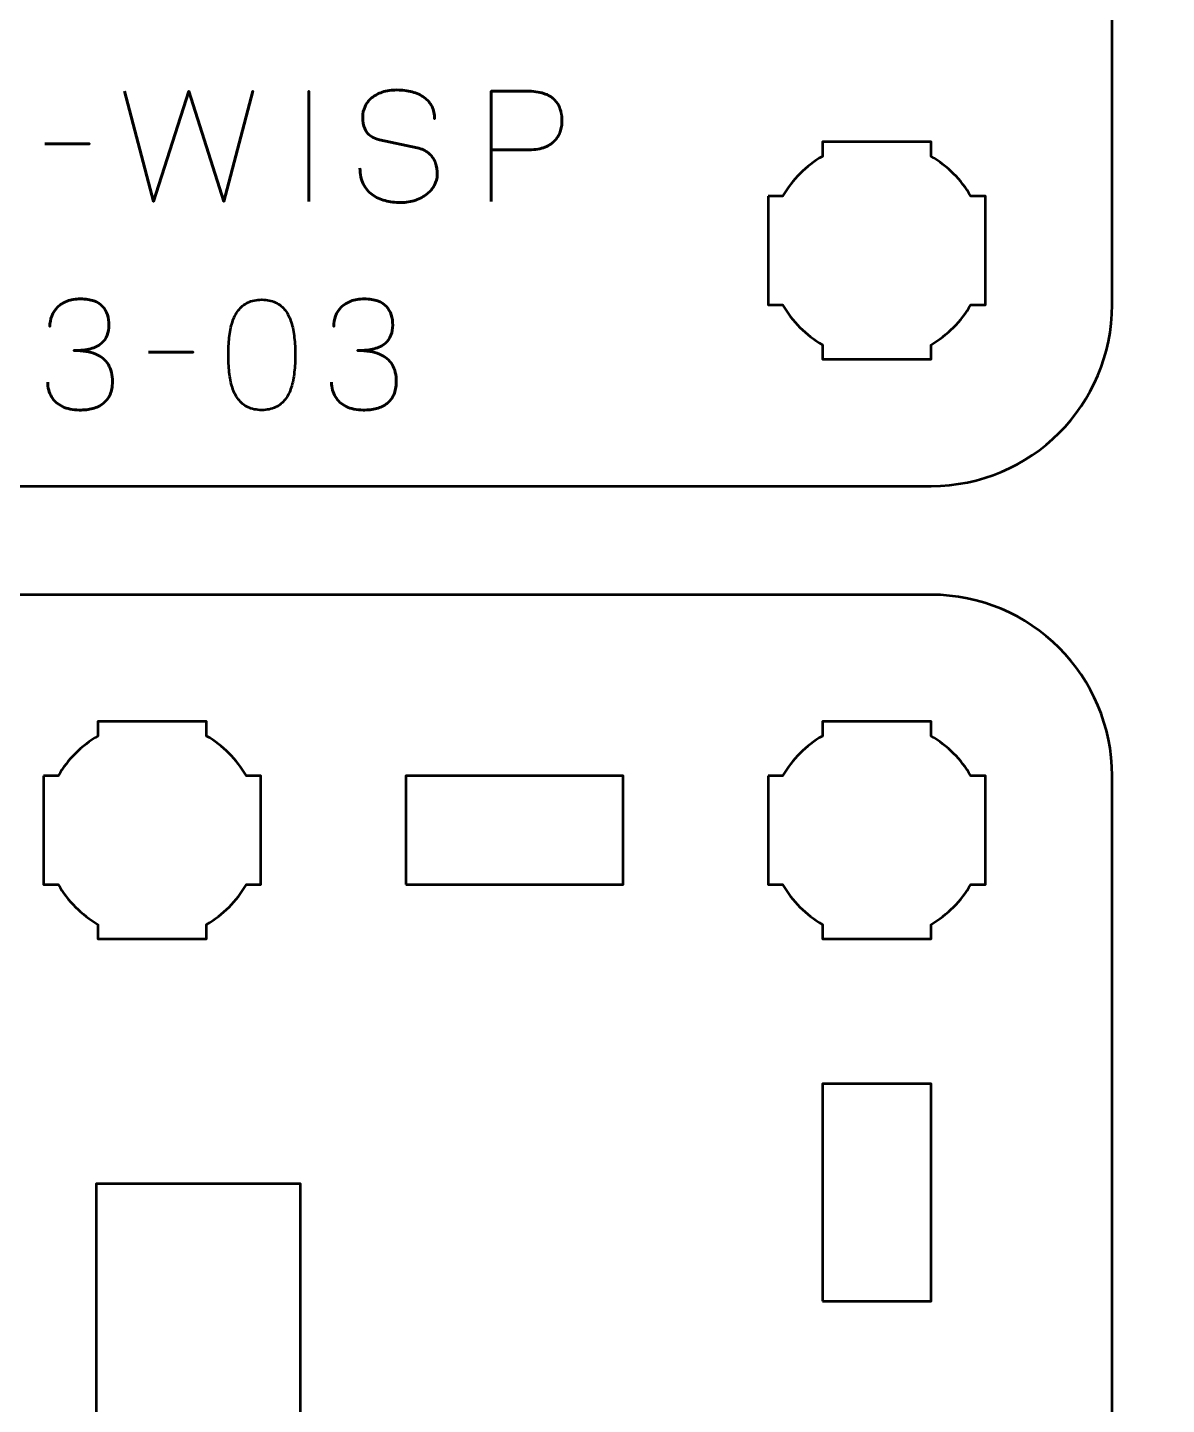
# Model space of a CAD drawing. Header units: centimetres. Extents: x -21 to 0, y -29.7 to 0.
# Drawn here: x -14.544 to -11.4, y -8.435 to -4.634 of the extents above; entities that cross this region are included whole.
import ezdxf

# ---------------------------------------------------------------- set-up
doc = ezdxf.new("R2010")
doc.units = ezdxf.units.CM
doc.header["$MEASUREMENT"] = 0
doc.layers.add('Layer 1', color=7, linetype='Continuous')

msp = doc.modelspace()

# ---------------------------------------------------------------- linework, layer by layer
at = {"layer": 'Layer 1', "lineweight": 53}
for points in [[(-13.5, -7), (-12.9, -7), (-12.9, -6.7), (-13.5, -6.7), (-13.5, -7)], [(-12.35, -8.15), (-12.05, -8.15), (-12.05, -7.55), (-12.35, -7.55), (-12.35, -8.15)]]:
    msp.add_lwpolyline(points, close=True, dxfattribs=at)
at = {"layer": 'Layer 1', "color": 1, "lineweight": 53}
msp.add_open_spline([(-21.00003, -29.19995), (-21.00003, -29.19995), (-21.00003, -8.29992), (-21.00003, -8.29992), (-21.00003, -8.29992), (-21.00003, -8.21709), (-20.93286, -8.14992), (-20.85003, -8.14992), (-20.85003, -8.14992), (-20.7672, -8.14992), (-20.70003, -8.08275), (-20.70003, -7.99992), (-20.70003, -7.99992), (-20.70003, -7.91709), (-20.7672, -7.84992), (-20.85003, -7.84992), (-20.85003, -7.84992), (-20.93286, -7.84992), (-21.00003, -7.78275), (-21.00003, -7.69992), (-21.00003, -7.69992), (-21.00003, -7.61709), (-20.93286, -7.54992), (-20.85003, -7.54992), (-20.85003, -7.54992), (-20.7672, -7.54992), (-20.70003, -7.48275), (-20.70003, -7.39992), (-20.70003, -7.39992), (-20.70003, -7.31709), (-20.7672, -7.24992), (-20.85003, -7.24992), (-20.85003, -7.24992), (-20.93286, -7.24992), (-21.00003, -7.18275), (-21.00003, -7.09992), (-21.00003, -7.09992), (-21.00003, -7.01709), (-20.93286, -6.94992), (-20.85003, -6.94992), (-20.85003, -6.94992), (-20.7672, -6.94992), (-20.70003, -6.88275), (-20.70003, -6.79992), (-20.70003, -6.79992), (-20.70003, -6.71709), (-20.7672, -6.64992), (-20.85003, -6.64992), (-20.85003, -6.64992), (-20.93286, -6.64992), (-21.00003, -6.58275), (-21.00003, -6.49992), (-21.00003, -6.49992), (-21.00003, -6.41709), (-20.93286, -6.34992), (-20.85003, -6.34992), (-20.85003, -6.34992), (-20.7672, -6.34992), (-20.70003, -6.28275), (-20.70003, -6.19992), (-20.70003, -6.19992), (-20.70003, -6.11709), (-20.7672, -6.04992), (-20.85003, -6.04992), (-20.85003, -6.04992), (-20.93286, -6.04992), (-21.00003, -5.98275), (-21.00003, -5.89992), (-21.00003, -5.89992), (-21.00003, -5.81709), (-20.93286, -5.74992), (-20.85003, -5.74992), (-20.85003, -5.74992), (-20.7672, -5.74992), (-20.70003, -5.68275), (-20.70003, -5.59992), (-20.70003, -5.59992), (-20.70003, -5.51709), (-20.7672, -5.44992), (-20.85003, -5.44992), (-20.85003, -5.44992), (-20.93286, -5.44992), (-21.00003, -5.38275), (-21.00003, -5.29992), (-21.00003, -5.29992), (-21.00003, -5.21709), (-20.93286, -5.14992), (-20.85003, -5.14992), (-20.85003, -5.14992), (-20.7672, -5.14992), (-20.70003, -5.08275), (-20.70003, -4.99992), (-20.70003, -4.99992), (-20.70003, -4.91709), (-20.7672, -4.84992), (-20.85003, -4.84992), (-20.85003, -4.84992), (-20.93286, -4.84992), (-21.00003, -4.78275), (-21.00003, -4.69992), (-21.00003, -4.69992), (-21.00003, -4.61709), (-20.93286, -4.54992), (-20.85003, -4.54992), (-20.85003, -4.54992), (-20.7672, -4.54992), (-20.70003, -4.48275), (-20.70003, -4.39992), (-20.70003, -4.39992), (-20.70003, -4.31709), (-20.7672, -4.24992), (-20.85003, -4.24992), (-20.85003, -4.24992), (-20.93286, -4.24992), (-21.00003, -4.18275), (-21.00003, -4.09992), (-21.00003, -4.09992), (-21.00003, -4.01709), (-20.93286, -3.94992), (-20.85003, -3.94992), (-20.85003, -3.94992), (-20.7672, -3.94992), (-20.70003, -3.88275), (-20.70003, -3.79992), (-20.70003, -3.79992), (-20.70003, -3.71709), (-20.7672, -3.64992), (-20.85003, -3.64992), (-20.85003, -3.64992), (-20.93286, -3.64992), (-21.00003, -3.58275), (-21.00003, -3.49992), (-21.00003, -3.49992), (-21.00003, -3.41709), (-20.93286, -3.34992), (-20.85003, -3.34992), (-20.85003, -3.34992), (-20.7672, -3.34992), (-20.70003, -3.28275), (-20.70003, -3.19992), (-20.70003, -3.19992), (-20.70003, -3.11709), (-20.7672, -3.04992), (-20.85003, -3.04992), (-20.85003, -3.04992), (-20.93286, -3.04992), (-21.00003, -2.98275), (-21.00003, -2.89992), (-21.00003, -2.89992), (-21.00003, -2.81709), (-20.93286, -2.74992), (-20.85003, -2.74992), (-20.85003, -2.74992), (-20.7672, -2.74992), (-20.70003, -2.68275), (-20.70003, -2.59992), (-20.70003, -2.59992), (-20.70003, -2.51709), (-20.7672, -2.44992), (-20.85003, -2.44992), (-20.85003, -2.44992), (-20.93286, -2.44992), (-21.00003, -2.38275), (-21.00003, -2.29992), (-21.00003, -2.29992), (-21.00003, -2.21709), (-20.93286, -2.14992), (-20.85003, -2.14992), (-20.85003, -2.14992), (-20.7672, -2.14992), (-20.70003, -2.08275), (-20.70003, -1.99992), (-20.70003, -1.99992), (-20.70003, -1.91709), (-20.7672, -1.84992), (-20.85003, -1.84992), (-20.85003, -1.84992), (-20.93286, -1.84992), (-21.00003, -1.78275), (-21.00003, -1.69992), (-21.00003, -1.69992), (-21.00003, -1.61709), (-20.93286, -1.54992), (-20.85003, -1.54992), (-20.85003, -1.54992), (-20.7672, -1.54992), (-20.70003, -1.48275), (-20.70003, -1.39992), (-20.70003, -1.39992), (-20.70003, -1.31709), (-20.7672, -1.24992), (-20.85003, -1.24992), (-20.85003, -1.24992), (-20.93286, -1.24992), (-21.00003, -1.18275), (-21.00003, -1.09992), (-21.00003, -1.09992), (-21.00003, -1.09992), (-21.00003, -0.49992), (-21.00003, -0.49992), (-21.00003, -0.49992), (-21.00003, -0.22295), (-20.77694, 0.00004), (-20.49994, 0.00004), (-20.49994, 0.00004), (-20.49994, 0.00004), (-0.50008, 0.00004), (-0.50008, 0.00004), (-0.50008, 0.00004), (-0.22294, 0.00004), (0.00002, -0.22295), (0.00002, -0.49992), (0.00002, -0.49992), (0.00002, -0.49992), (0.00002, -29.19995), (0.00002, -29.19995), (0.00002, -29.19995), (0.00002, -29.47695), (-0.22294, -29.70004), (-0.50008, -29.70004), (-0.50008, -29.70004), (-0.50008, -29.70004), (-20.49994, -29.70004), (-20.49994, -29.70004), (-20.49994, -29.70004), (-20.77694, -29.70004), (-21.00003, -29.47695), (-21.00003, -29.19995)], degree=3, knots=[0, 0, 0, 0, 0.0175439, 0.0175439, 0.0175439, 0.0175439, 0.0350877, 0.0350877, 0.0350877, 0.0350877, 0.0526316, 0.0526316, 0.0526316, 0.0526316, 0.0701754, 0.0701754, 0.0701754, 0.0701754, 0.0877193, 0.0877193, 0.0877193, 0.0877193, 0.1052632, 0.1052632, 0.1052632, 0.1052632, 0.122807, 0.122807, 0.122807, 0.122807, 0.1403509, 0.1403509, 0.1403509, 0.1403509, 0.1578947, 0.1578947, 0.1578947, 0.1578947, 0.1754386, 0.1754386, 0.1754386, 0.1754386, 0.1929825, 0.1929825, 0.1929825, 0.1929825, 0.2105263, 0.2105263, 0.2105263, 0.2105263, 0.2280702, 0.2280702, 0.2280702, 0.2280702, 0.245614, 0.245614, 0.245614, 0.245614, 0.2631579, 0.2631579, 0.2631579, 0.2631579, 0.2807018, 0.2807018, 0.2807018, 0.2807018, 0.2982456, 0.2982456, 0.2982456, 0.2982456, 0.3157895, 0.3157895, 0.3157895, 0.3157895, 0.3333333, 0.3333333, 0.3333333, 0.3333333, 0.3508772, 0.3508772, 0.3508772, 0.3508772, 0.3684211, 0.3684211, 0.3684211, 0.3684211, 0.3859649, 0.3859649, 0.3859649, 0.3859649, 0.4035088, 0.4035088, 0.4035088, 0.4035088, 0.4210526, 0.4210526, 0.4210526, 0.4210526, 0.4385965, 0.4385965, 0.4385965, 0.4385965, 0.4561404, 0.4561404, 0.4561404, 0.4561404, 0.4736842, 0.4736842, 0.4736842, 0.4736842, 0.4912281, 0.4912281, 0.4912281, 0.4912281, 0.5087719, 0.5087719, 0.5087719, 0.5087719, 0.5263158, 0.5263158, 0.5263158, 0.5263158, 0.5438596, 0.5438596, 0.5438596, 0.5438596, 0.5614035, 0.5614035, 0.5614035, 0.5614035, 0.5789474, 0.5789474, 0.5789474, 0.5789474, 0.5964912, 0.5964912, 0.5964912, 0.5964912, 0.6140351, 0.6140351, 0.6140351, 0.6140351, 0.6315789, 0.6315789, 0.6315789, 0.6315789, 0.6491228, 0.6491228, 0.6491228, 0.6491228, 0.6666667, 0.6666667, 0.6666667, 0.6666667, 0.6842105, 0.6842105, 0.6842105, 0.6842105, 0.7017544, 0.7017544, 0.7017544, 0.7017544, 0.7192982, 0.7192982, 0.7192982, 0.7192982, 0.7368421, 0.7368421, 0.7368421, 0.7368421, 0.754386, 0.754386, 0.754386, 0.754386, 0.7719298, 0.7719298, 0.7719298, 0.7719298, 0.7894737, 0.7894737, 0.7894737, 0.7894737, 0.8070175, 0.8070175, 0.8070175, 0.8070175, 0.8245614, 0.8245614, 0.8245614, 0.8245614, 0.8421053, 0.8421053, 0.8421053, 0.8421053, 0.8596491, 0.8596491, 0.8596491, 0.8596491, 0.877193, 0.877193, 0.877193, 0.877193, 0.8947368, 0.8947368, 0.8947368, 0.8947368, 0.9122807, 0.9122807, 0.9122807, 0.9122807, 0.9298246, 0.9298246, 0.9298246, 0.9298246, 0.9473684, 0.9473684, 0.9473684, 0.9473684, 0.9649123, 0.9649123, 0.9649123, 0.9649123, 0.9824561, 0.9824561, 0.9824561, 0.9824561, 1, 1, 1, 1], dxfattribs=at)
at = {"layer": 'Layer 1', "color": 3, "lineweight": 53}
for points, knots in [([(-16.85, -5.4), (-16.85, -5.4), (-16.85, -1.1), (-16.85, -1.1), (-16.85, -1.1), (-16.85, -0.82391), (-16.62609, -0.6), (-16.35, -0.6), (-16.35, -0.6), (-16.35, -0.6), (-12.05, -0.6), (-12.05, -0.6), (-12.05, -0.6), (-11.77391, -0.6), (-11.55, -0.82391), (-11.55, -1.1), (-11.55, -1.1), (-11.55, -1.1), (-11.55, -5.4), (-11.55, -5.4), (-11.55, -5.4), (-11.55, -5.67609), (-11.77391, -5.9), (-12.05, -5.9), (-12.05, -5.9), (-12.05, -5.9), (-16.35, -5.9), (-16.35, -5.9), (-16.35, -5.9), (-16.62609, -5.9), (-16.85, -5.67609), (-16.85, -5.4)], [0, 0, 0, 0, 0.125, 0.125, 0.125, 0.125, 0.25, 0.25, 0.25, 0.25, 0.375, 0.375, 0.375, 0.375, 0.5, 0.5, 0.5, 0.5, 0.625, 0.625, 0.625, 0.625, 0.75, 0.75, 0.75, 0.75, 0.875, 0.875, 0.875, 0.875, 1, 1, 1, 1]), ([(-16.85, -11), (-16.85, -11), (-16.85, -6.7), (-16.85, -6.7), (-16.85, -6.7), (-16.85, -6.42391), (-16.62609, -6.2), (-16.35, -6.2), (-16.35, -6.2), (-16.35, -6.2), (-12.05, -6.2), (-12.05, -6.2), (-12.05, -6.2), (-11.77391, -6.2), (-11.55, -6.42391), (-11.55, -6.7), (-11.55, -6.7), (-11.55, -6.7), (-11.55, -11), (-11.55, -11), (-11.55, -11), (-11.55, -11.27609), (-11.77391, -11.5), (-12.05, -11.5), (-12.05, -11.5), (-12.05, -11.5), (-13.692, -11.5), (-13.692, -11.5), (-13.692, -11.5), (-13.692, -11.5), (-13.692, -10.12699), (-13.692, -10.12699), (-13.692, -10.12699), (-13.692, -10.12699), (-13.438, -10.12699), (-13.438, -10.12699), (-13.438, -10.12699), (-13.438, -10.12699), (-13.438, -9.87299), (-13.438, -9.87299), (-13.438, -9.87299), (-13.438, -9.87299), (-13.692, -9.87299), (-13.692, -9.87299), (-13.692, -9.87299), (-13.692, -9.87299), (-13.692, -8.47299), (-13.692, -8.47299), (-13.692, -8.47299), (-13.692, -8.47299), (-13.792, -8.47302), (-13.792, -8.47302), (-13.792, -8.47302), (-13.792, -8.47302), (-13.792, -8.24998), (-13.792, -8.24998), (-13.792, -8.24998), (-13.792, -8.24998), (-13.792, -7.82501), (-13.792, -7.82501), (-13.792, -7.82501), (-13.792, -7.82501), (-14.354, -7.825), (-14.354, -7.825), (-14.354, -7.825), (-14.354, -7.825), (-14.354, -8.24998), (-14.354, -8.24998), (-14.354, -8.24998), (-14.354, -8.24998), (-14.354, -8.47302), (-14.354, -8.47302), (-14.354, -8.47302), (-14.354, -8.47302), (-14.454, -8.47299), (-14.454, -8.47299), (-14.454, -8.47299), (-14.454, -8.47299), (-14.454, -9.87299), (-14.454, -9.87299), (-14.454, -9.87299), (-14.454, -9.87299), (-14.962, -9.87299), (-14.962, -9.87299), (-14.962, -9.87299), (-14.962, -9.87299), (-14.962, -10.12699), (-14.962, -10.12699), (-14.962, -10.12699), (-14.962, -10.12699), (-14.708, -10.12699), (-14.708, -10.12699), (-14.708, -10.12699), (-14.708, -10.12699), (-14.708, -11.5), (-14.708, -11.5), (-14.708, -11.5), (-14.708, -11.5), (-15.169, -11.5), (-15.169, -11.5), (-15.169, -11.5), (-15.169, -11.41717), (-15.23617, -11.35), (-15.319, -11.35), (-15.319, -11.35), (-15.40183, -11.35), (-15.469, -11.41717), (-15.469, -11.5), (-15.469, -11.5), (-15.469, -11.5), (-16.35, -11.5), (-16.35, -11.5), (-16.35, -11.5), (-16.62609, -11.5), (-16.85, -11.27609), (-16.85, -11)], [0, 0, 0, 0, 0.0344828, 0.0344828, 0.0344828, 0.0344828, 0.0689655, 0.0689655, 0.0689655, 0.0689655, 0.1034483, 0.1034483, 0.1034483, 0.1034483, 0.137931, 0.137931, 0.137931, 0.137931, 0.1724138, 0.1724138, 0.1724138, 0.1724138, 0.2068966, 0.2068966, 0.2068966, 0.2068966, 0.2413793, 0.2413793, 0.2413793, 0.2413793, 0.2758621, 0.2758621, 0.2758621, 0.2758621, 0.3103448, 0.3103448, 0.3103448, 0.3103448, 0.3448276, 0.3448276, 0.3448276, 0.3448276, 0.3793103, 0.3793103, 0.3793103, 0.3793103, 0.4137931, 0.4137931, 0.4137931, 0.4137931, 0.4482759, 0.4482759, 0.4482759, 0.4482759, 0.4827586, 0.4827586, 0.4827586, 0.4827586, 0.5172414, 0.5172414, 0.5172414, 0.5172414, 0.5517241, 0.5517241, 0.5517241, 0.5517241, 0.5862069, 0.5862069, 0.5862069, 0.5862069, 0.6206897, 0.6206897, 0.6206897, 0.6206897, 0.6551724, 0.6551724, 0.6551724, 0.6551724, 0.6896552, 0.6896552, 0.6896552, 0.6896552, 0.7241379, 0.7241379, 0.7241379, 0.7241379, 0.7586207, 0.7586207, 0.7586207, 0.7586207, 0.7931034, 0.7931034, 0.7931034, 0.7931034, 0.8275862, 0.8275862, 0.8275862, 0.8275862, 0.862069, 0.862069, 0.862069, 0.862069, 0.8965517, 0.8965517, 0.8965517, 0.8965517, 0.9310345, 0.9310345, 0.9310345, 0.9310345, 0.9655172, 0.9655172, 0.9655172, 0.9655172, 1, 1, 1, 1])]:
    msp.add_open_spline(points, degree=3, knots=knots, dxfattribs=at)
at = {"layer": 'Layer 1', "color": 5, "lineweight": 53}
for points, knots in [([(-14.27684, -4.80972), (-14.27684, -4.80972), (-14.19641, -5.11494), (-14.19641, -5.11494), (-14.19641, -5.11494), (-14.19641, -5.11494), (-14.09947, -4.80972), (-14.09947, -4.80972), (-14.09947, -4.80972), (-14.09947, -4.80972), (-14.00252, -5.11494), (-14.00252, -5.11494), (-14.00252, -5.11494), (-14.00252, -5.11494), (-13.92209, -4.80972), (-13.92209, -4.80972), (-13.92209, -4.80972), (-13.92209, -4.80972), (-14.00252, -5.11494), (-14.00252, -5.11494), (-14.00252, -5.11494), (-14.00252, -5.11494), (-14.09947, -4.80972), (-14.09947, -4.80972), (-14.09947, -4.80972), (-14.09947, -4.80972), (-14.19641, -5.11494), (-14.19641, -5.11494), (-14.19641, -5.11494), (-14.19641, -5.11494), (-14.27684, -4.80972), (-14.27684, -4.80972)], [0, 0, 0, 0, 0.125, 0.125, 0.125, 0.125, 0.25, 0.25, 0.25, 0.25, 0.375, 0.375, 0.375, 0.375, 0.5, 0.5, 0.5, 0.5, 0.625, 0.625, 0.625, 0.625, 0.75, 0.75, 0.75, 0.75, 0.875, 0.875, 0.875, 0.875, 1, 1, 1, 1]), ([(-13.76757, -5.11494), (-13.76757, -5.11494), (-13.76757, -4.80972), (-13.76757, -4.80972), (-13.76757, -4.80972), (-13.76757, -4.80972), (-13.76757, -5.11494), (-13.76757, -5.11494)], [0, 0, 0, 0, 0.5, 0.5, 0.5, 0.5, 1, 1, 1, 1]), ([(-13.6266, -5.02265), (-13.62646, -5.03952), (-13.6235, -5.05398), (-13.61757, -5.06605), (-13.61757, -5.06605), (-13.61171, -5.07804), (-13.60353, -5.08785), (-13.59323, -5.09547), (-13.59323, -5.09547), (-13.58286, -5.10302), (-13.57093, -5.10859), (-13.55746, -5.11219), (-13.55746, -5.11219), (-13.54405, -5.11572), (-13.52966, -5.11748), (-13.51442, -5.11748), (-13.51442, -5.11748), (-13.49904, -5.11741), (-13.48521, -5.11515), (-13.47286, -5.11085), (-13.47286, -5.11085), (-13.46058, -5.10654), (-13.45007, -5.10076), (-13.44125, -5.09349), (-13.44125, -5.09349), (-13.4325, -5.08622), (-13.42573, -5.07811), (-13.42093, -5.06908), (-13.42093, -5.06908), (-13.41613, -5.06005), (-13.41359, -5.05081), (-13.41324, -5.04128), (-13.41324, -5.04128), (-13.41282, -5.02879), (-13.41465, -5.01736), (-13.41867, -5.00706), (-13.41867, -5.00706), (-13.4227, -4.99676), (-13.42891, -4.98815), (-13.4373, -4.9811), (-13.4373, -4.9811), (-13.44563, -4.97404), (-13.45614, -4.9691), (-13.4687, -4.96635), (-13.4687, -4.96635), (-13.4687, -4.96635), (-13.57241, -4.94391), (-13.57241, -4.94391), (-13.57241, -4.94391), (-13.58215, -4.94187), (-13.59055, -4.93841), (-13.59746, -4.93361), (-13.59746, -4.93361), (-13.60438, -4.92875), (-13.60974, -4.92204), (-13.61341, -4.91343), (-13.61341, -4.91343), (-13.61708, -4.9049), (-13.61898, -4.89403), (-13.61898, -4.88084), (-13.61898, -4.88084), (-13.61898, -4.87082), (-13.61693, -4.86137), (-13.61277, -4.85248), (-13.61277, -4.85248), (-13.60868, -4.84359), (-13.60261, -4.83575), (-13.59464, -4.82884), (-13.59464, -4.82884), (-13.58667, -4.822), (-13.57679, -4.81663), (-13.56508, -4.81275), (-13.56508, -4.81275), (-13.55329, -4.8088), (-13.53982, -4.80683), (-13.52458, -4.80676), (-13.52458, -4.80676), (-13.50927, -4.80676), (-13.49523, -4.80852), (-13.48239, -4.81205), (-13.48239, -4.81205), (-13.46962, -4.81558), (-13.45854, -4.82066), (-13.44923, -4.82743), (-13.44923, -4.82743), (-13.43991, -4.8342), (-13.43272, -4.84253), (-13.42778, -4.85226), (-13.42778, -4.85226), (-13.42284, -4.86207), (-13.42051, -4.87329), (-13.42086, -4.88592), (-13.42086, -4.88592), (-13.42051, -4.87329), (-13.42284, -4.86207), (-13.42778, -4.85226), (-13.42778, -4.85226), (-13.43272, -4.84253), (-13.43991, -4.8342), (-13.44923, -4.82743), (-13.44923, -4.82743), (-13.45854, -4.82066), (-13.46962, -4.81558), (-13.48239, -4.81205), (-13.48239, -4.81205), (-13.49523, -4.80852), (-13.50927, -4.80676), (-13.52458, -4.80676), (-13.52458, -4.80676), (-13.53982, -4.80683), (-13.55329, -4.8088), (-13.56508, -4.81275), (-13.56508, -4.81275), (-13.57679, -4.81663), (-13.58667, -4.822), (-13.59464, -4.82884), (-13.59464, -4.82884), (-13.60261, -4.83575), (-13.60868, -4.84359), (-13.61277, -4.85248), (-13.61277, -4.85248), (-13.61693, -4.86137), (-13.61898, -4.87082), (-13.61898, -4.88084), (-13.61898, -4.88084), (-13.61898, -4.89403), (-13.61715, -4.9049), (-13.61362, -4.91336), (-13.61362, -4.91336), (-13.61002, -4.9219), (-13.60473, -4.92853), (-13.59781, -4.9334), (-13.59781, -4.9334), (-13.5909, -4.9382), (-13.58243, -4.94173), (-13.57241, -4.94391), (-13.57241, -4.94391), (-13.57241, -4.94391), (-13.4687, -4.96635), (-13.4687, -4.96635), (-13.4687, -4.96635), (-13.45586, -4.9691), (-13.44527, -4.97404), (-13.43695, -4.9811), (-13.43695, -4.9811), (-13.42855, -4.98815), (-13.42241, -4.99676), (-13.41846, -5.00706), (-13.41846, -5.00706), (-13.41458, -5.01736), (-13.41282, -5.02879), (-13.41324, -5.04128), (-13.41324, -5.04128), (-13.41359, -5.05081), (-13.41613, -5.06005), (-13.42093, -5.06908), (-13.42093, -5.06908), (-13.42573, -5.07811), (-13.4325, -5.08622), (-13.44125, -5.09349), (-13.44125, -5.09349), (-13.45007, -5.10076), (-13.46058, -5.10654), (-13.47286, -5.11085), (-13.47286, -5.11085), (-13.48521, -5.11515), (-13.49904, -5.11741), (-13.51442, -5.11748), (-13.51442, -5.11748), (-13.52966, -5.11748), (-13.54405, -5.11572), (-13.55746, -5.11219), (-13.55746, -5.11219), (-13.57093, -5.10859), (-13.58286, -5.10302), (-13.59323, -5.09547), (-13.59323, -5.09547), (-13.60353, -5.08785), (-13.61171, -5.07804), (-13.61757, -5.06605), (-13.61757, -5.06605), (-13.6235, -5.05398), (-13.62646, -5.03952), (-13.6266, -5.02265)], [0, 0, 0, 0, 0.0217391, 0.0217391, 0.0217391, 0.0217391, 0.0434783, 0.0434783, 0.0434783, 0.0434783, 0.0652174, 0.0652174, 0.0652174, 0.0652174, 0.0869565, 0.0869565, 0.0869565, 0.0869565, 0.1086957, 0.1086957, 0.1086957, 0.1086957, 0.1304348, 0.1304348, 0.1304348, 0.1304348, 0.1521739, 0.1521739, 0.1521739, 0.1521739, 0.173913, 0.173913, 0.173913, 0.173913, 0.1956522, 0.1956522, 0.1956522, 0.1956522, 0.2173913, 0.2173913, 0.2173913, 0.2173913, 0.2391304, 0.2391304, 0.2391304, 0.2391304, 0.2608696, 0.2608696, 0.2608696, 0.2608696, 0.2826087, 0.2826087, 0.2826087, 0.2826087, 0.3043478, 0.3043478, 0.3043478, 0.3043478, 0.326087, 0.326087, 0.326087, 0.326087, 0.3478261, 0.3478261, 0.3478261, 0.3478261, 0.3695652, 0.3695652, 0.3695652, 0.3695652, 0.3913043, 0.3913043, 0.3913043, 0.3913043, 0.4130435, 0.4130435, 0.4130435, 0.4130435, 0.4347826, 0.4347826, 0.4347826, 0.4347826, 0.4565217, 0.4565217, 0.4565217, 0.4565217, 0.4782609, 0.4782609, 0.4782609, 0.4782609, 0.5, 0.5, 0.5, 0.5, 0.5217391, 0.5217391, 0.5217391, 0.5217391, 0.5434783, 0.5434783, 0.5434783, 0.5434783, 0.5652174, 0.5652174, 0.5652174, 0.5652174, 0.5869565, 0.5869565, 0.5869565, 0.5869565, 0.6086957, 0.6086957, 0.6086957, 0.6086957, 0.6304348, 0.6304348, 0.6304348, 0.6304348, 0.6521739, 0.6521739, 0.6521739, 0.6521739, 0.673913, 0.673913, 0.673913, 0.673913, 0.6956522, 0.6956522, 0.6956522, 0.6956522, 0.7173913, 0.7173913, 0.7173913, 0.7173913, 0.7391304, 0.7391304, 0.7391304, 0.7391304, 0.7608696, 0.7608696, 0.7608696, 0.7608696, 0.7826087, 0.7826087, 0.7826087, 0.7826087, 0.8043478, 0.8043478, 0.8043478, 0.8043478, 0.826087, 0.826087, 0.826087, 0.826087, 0.8478261, 0.8478261, 0.8478261, 0.8478261, 0.8695652, 0.8695652, 0.8695652, 0.8695652, 0.8913043, 0.8913043, 0.8913043, 0.8913043, 0.9130435, 0.9130435, 0.9130435, 0.9130435, 0.9347826, 0.9347826, 0.9347826, 0.9347826, 0.9565217, 0.9565217, 0.9565217, 0.9565217, 0.9782609, 0.9782609, 0.9782609, 0.9782609, 1, 1, 1, 1]), ([(-13.26465, -5.11494), (-13.26465, -5.11494), (-13.26465, -4.80972), (-13.26465, -4.80972), (-13.26465, -4.80972), (-13.26465, -4.80972), (-13.16728, -4.80972), (-13.16728, -4.80972), (-13.16728, -4.80972), (-13.14781, -4.80979), (-13.1318, -4.81198), (-13.11917, -4.81621), (-13.11917, -4.81621), (-13.10661, -4.82037), (-13.09673, -4.82616), (-13.0896, -4.8335), (-13.0896, -4.8335), (-13.08248, -4.84076), (-13.0774, -4.84909), (-13.07429, -4.85847), (-13.07429, -4.85847), (-13.07126, -4.86786), (-13.0695, -4.87766), (-13.06907, -4.88804), (-13.06907, -4.88804), (-13.06858, -4.89841), (-13.06978, -4.90857), (-13.0726, -4.91844), (-13.0726, -4.91844), (-13.07549, -4.92832), (-13.08036, -4.93728), (-13.08735, -4.94533), (-13.08735, -4.94533), (-13.09426, -4.95337), (-13.10364, -4.95979), (-13.11543, -4.96452), (-13.11543, -4.96452), (-13.12721, -4.96931), (-13.14181, -4.97171), (-13.15924, -4.97185), (-13.15924, -4.97185), (-13.15924, -4.97185), (-13.26465, -4.97185), (-13.26465, -4.97185), (-13.26465, -4.97185), (-13.26465, -4.97185), (-13.15924, -4.97185), (-13.15924, -4.97185), (-13.15924, -4.97185), (-13.14217, -4.97171), (-13.1277, -4.96931), (-13.11599, -4.96452), (-13.11599, -4.96452), (-13.10421, -4.95979), (-13.09482, -4.95337), (-13.08777, -4.94533), (-13.08777, -4.94533), (-13.08078, -4.93728), (-13.07577, -4.92832), (-13.07281, -4.91844), (-13.07281, -4.91844), (-13.06985, -4.90857), (-13.06858, -4.89841), (-13.06907, -4.88804), (-13.06907, -4.88804), (-13.0695, -4.87766), (-13.07126, -4.86786), (-13.07443, -4.85847), (-13.07443, -4.85847), (-13.07754, -4.84909), (-13.08276, -4.84076), (-13.08989, -4.8335), (-13.08989, -4.8335), (-13.09708, -4.82616), (-13.10696, -4.82037), (-13.11952, -4.81621), (-13.11952, -4.81621), (-13.13215, -4.81198), (-13.14802, -4.80979), (-13.16728, -4.80972), (-13.16728, -4.80972), (-13.16728, -4.80972), (-13.26465, -4.80972), (-13.26465, -4.80972), (-13.26465, -4.80972), (-13.26465, -4.80972), (-13.26465, -5.11494), (-13.26465, -5.11494)], [0, 0, 0, 0, 0.0454545, 0.0454545, 0.0454545, 0.0454545, 0.0909091, 0.0909091, 0.0909091, 0.0909091, 0.1363636, 0.1363636, 0.1363636, 0.1363636, 0.1818182, 0.1818182, 0.1818182, 0.1818182, 0.2272727, 0.2272727, 0.2272727, 0.2272727, 0.2727273, 0.2727273, 0.2727273, 0.2727273, 0.3181818, 0.3181818, 0.3181818, 0.3181818, 0.3636364, 0.3636364, 0.3636364, 0.3636364, 0.4090909, 0.4090909, 0.4090909, 0.4090909, 0.4545455, 0.4545455, 0.4545455, 0.4545455, 0.5, 0.5, 0.5, 0.5, 0.5454545, 0.5454545, 0.5454545, 0.5454545, 0.5909091, 0.5909091, 0.5909091, 0.5909091, 0.6363636, 0.6363636, 0.6363636, 0.6363636, 0.6818182, 0.6818182, 0.6818182, 0.6818182, 0.7272727, 0.7272727, 0.7272727, 0.7272727, 0.7727273, 0.7727273, 0.7727273, 0.7727273, 0.8181818, 0.8181818, 0.8181818, 0.8181818, 0.8636364, 0.8636364, 0.8636364, 0.8636364, 0.9090909, 0.9090909, 0.9090909, 0.9090909, 0.9545455, 0.9545455, 0.9545455, 0.9545455, 1, 1, 1, 1]), ([(-14.49697, -4.95534), (-14.49697, -4.95534), (-14.37378, -4.95534), (-14.37378, -4.95534), (-14.37378, -4.95534), (-14.37378, -4.95534), (-14.49697, -4.95534), (-14.49697, -4.95534)], [0, 0, 0, 0, 0.5, 0.5, 0.5, 0.5, 1, 1, 1, 1]), ([(-14.48871, -5.61363), (-14.48864, -5.62887), (-14.48511, -5.64213), (-14.47813, -5.65363), (-14.47813, -5.65363), (-14.47114, -5.66506), (-14.46119, -5.67402), (-14.44821, -5.68044), (-14.44821, -5.68044), (-14.43523, -5.68686), (-14.41964, -5.69011), (-14.4015, -5.69025), (-14.4015, -5.69025), (-14.38789, -5.69025), (-14.37554, -5.68884), (-14.36432, -5.68588), (-14.36432, -5.68588), (-14.35317, -5.68291), (-14.34358, -5.67833), (-14.33546, -5.67205), (-14.33546, -5.67205), (-14.32735, -5.66577), (-14.32114, -5.65765), (-14.3167, -5.64778), (-14.3167, -5.64778), (-14.31232, -5.63783), (-14.31014, -5.6259), (-14.31007, -5.61193), (-14.31007, -5.61193), (-14.30999, -5.59331), (-14.3138, -5.57757), (-14.32135, -5.5648), (-14.32135, -5.5648), (-14.3289, -5.55203), (-14.34062, -5.54244), (-14.35635, -5.53588), (-14.35635, -5.53588), (-14.37208, -5.52931), (-14.39226, -5.526), (-14.41674, -5.526), (-14.41674, -5.526), (-14.39847, -5.52607), (-14.38316, -5.52438), (-14.37067, -5.52092), (-14.37067, -5.52092), (-14.35825, -5.51746), (-14.34831, -5.51259), (-14.34083, -5.50624), (-14.34083, -5.50624), (-14.33335, -5.49996), (-14.32792, -5.49248), (-14.32467, -5.48388), (-14.32467, -5.48388), (-14.32135, -5.47534), (-14.31973, -5.46596), (-14.3198, -5.45573), (-14.3198, -5.45573), (-14.31973, -5.44549), (-14.32114, -5.43604), (-14.32396, -5.42729), (-14.32396, -5.42729), (-14.32672, -5.41854), (-14.33123, -5.41085), (-14.33737, -5.40429), (-14.33737, -5.40429), (-14.34351, -5.39773), (-14.35162, -5.39258), (-14.36157, -5.38891), (-14.36157, -5.38891), (-14.37159, -5.38524), (-14.3838, -5.38341), (-14.39812, -5.38334), (-14.39812, -5.38334), (-14.41237, -5.38341), (-14.42486, -5.38552), (-14.43544, -5.38962), (-14.43544, -5.38962), (-14.4461, -5.39371), (-14.45484, -5.39928), (-14.4619, -5.40641), (-14.4619, -5.40641), (-14.46888, -5.41353), (-14.47411, -5.42165), (-14.47756, -5.43082), (-14.47756, -5.43082), (-14.48109, -5.43999), (-14.48278, -5.44973), (-14.48278, -5.45996), (-14.48278, -5.45996), (-14.48278, -5.44973), (-14.48109, -5.43999), (-14.47756, -5.43082), (-14.47756, -5.43082), (-14.47411, -5.42165), (-14.46888, -5.41353), (-14.4619, -5.40641), (-14.4619, -5.40641), (-14.45484, -5.39928), (-14.4461, -5.39371), (-14.43544, -5.38962), (-14.43544, -5.38962), (-14.42486, -5.38552), (-14.41237, -5.38341), (-14.39812, -5.38334), (-14.39812, -5.38334), (-14.3838, -5.38341), (-14.37159, -5.38524), (-14.36157, -5.38891), (-14.36157, -5.38891), (-14.35162, -5.39258), (-14.34351, -5.39773), (-14.33737, -5.40429), (-14.33737, -5.40429), (-14.33123, -5.41085), (-14.32672, -5.41854), (-14.32396, -5.42729), (-14.32396, -5.42729), (-14.32114, -5.43604), (-14.31973, -5.44549), (-14.3198, -5.45573), (-14.3198, -5.45573), (-14.31973, -5.46596), (-14.32135, -5.47534), (-14.32467, -5.48388), (-14.32467, -5.48388), (-14.32792, -5.49248), (-14.33335, -5.49996), (-14.34083, -5.50624), (-14.34083, -5.50624), (-14.34831, -5.51259), (-14.35825, -5.51746), (-14.37067, -5.52092), (-14.37067, -5.52092), (-14.38316, -5.52438), (-14.39847, -5.52607), (-14.41674, -5.526), (-14.41674, -5.526), (-14.39226, -5.526), (-14.37208, -5.52931), (-14.35635, -5.53588), (-14.35635, -5.53588), (-14.34062, -5.54244), (-14.3289, -5.55203), (-14.32135, -5.5648), (-14.32135, -5.5648), (-14.3138, -5.57757), (-14.30999, -5.59331), (-14.31007, -5.61193), (-14.31007, -5.61193), (-14.31014, -5.6259), (-14.31232, -5.63783), (-14.3167, -5.64778), (-14.3167, -5.64778), (-14.32114, -5.65765), (-14.32735, -5.66577), (-14.33546, -5.67205), (-14.33546, -5.67205), (-14.34358, -5.67833), (-14.35317, -5.68291), (-14.36432, -5.68588), (-14.36432, -5.68588), (-14.37554, -5.68884), (-14.38789, -5.69025), (-14.4015, -5.69025), (-14.4015, -5.69025), (-14.41964, -5.69011), (-14.43523, -5.68686), (-14.44821, -5.68044), (-14.44821, -5.68044), (-14.46119, -5.67402), (-14.47114, -5.66506), (-14.47813, -5.65363), (-14.47813, -5.65363), (-14.48511, -5.64213), (-14.48864, -5.62887), (-14.48871, -5.61363)], [0, 0, 0, 0, 0.0227273, 0.0227273, 0.0227273, 0.0227273, 0.0454545, 0.0454545, 0.0454545, 0.0454545, 0.0681818, 0.0681818, 0.0681818, 0.0681818, 0.0909091, 0.0909091, 0.0909091, 0.0909091, 0.1136364, 0.1136364, 0.1136364, 0.1136364, 0.1363636, 0.1363636, 0.1363636, 0.1363636, 0.1590909, 0.1590909, 0.1590909, 0.1590909, 0.1818182, 0.1818182, 0.1818182, 0.1818182, 0.2045455, 0.2045455, 0.2045455, 0.2045455, 0.2272727, 0.2272727, 0.2272727, 0.2272727, 0.25, 0.25, 0.25, 0.25, 0.2727273, 0.2727273, 0.2727273, 0.2727273, 0.2954545, 0.2954545, 0.2954545, 0.2954545, 0.3181818, 0.3181818, 0.3181818, 0.3181818, 0.3409091, 0.3409091, 0.3409091, 0.3409091, 0.3636364, 0.3636364, 0.3636364, 0.3636364, 0.3863636, 0.3863636, 0.3863636, 0.3863636, 0.4090909, 0.4090909, 0.4090909, 0.4090909, 0.4318182, 0.4318182, 0.4318182, 0.4318182, 0.4545455, 0.4545455, 0.4545455, 0.4545455, 0.4772727, 0.4772727, 0.4772727, 0.4772727, 0.5, 0.5, 0.5, 0.5, 0.5227273, 0.5227273, 0.5227273, 0.5227273, 0.5454545, 0.5454545, 0.5454545, 0.5454545, 0.5681818, 0.5681818, 0.5681818, 0.5681818, 0.5909091, 0.5909091, 0.5909091, 0.5909091, 0.6136364, 0.6136364, 0.6136364, 0.6136364, 0.6363636, 0.6363636, 0.6363636, 0.6363636, 0.6590909, 0.6590909, 0.6590909, 0.6590909, 0.6818182, 0.6818182, 0.6818182, 0.6818182, 0.7045455, 0.7045455, 0.7045455, 0.7045455, 0.7272727, 0.7272727, 0.7272727, 0.7272727, 0.75, 0.75, 0.75, 0.75, 0.7727273, 0.7727273, 0.7727273, 0.7727273, 0.7954545, 0.7954545, 0.7954545, 0.7954545, 0.8181818, 0.8181818, 0.8181818, 0.8181818, 0.8409091, 0.8409091, 0.8409091, 0.8409091, 0.8636364, 0.8636364, 0.8636364, 0.8636364, 0.8863636, 0.8863636, 0.8863636, 0.8863636, 0.9090909, 0.9090909, 0.9090909, 0.9090909, 0.9318182, 0.9318182, 0.9318182, 0.9318182, 0.9545455, 0.9545455, 0.9545455, 0.9545455, 0.9772727, 0.9772727, 0.9772727, 0.9772727, 1, 1, 1, 1]), ([(-13.89774, -5.69025), (-13.88293, -5.69018), (-13.87016, -5.68757), (-13.8595, -5.68249), (-13.8595, -5.68249), (-13.84892, -5.67741), (-13.8401, -5.67014), (-13.83305, -5.6609), (-13.83305, -5.6609), (-13.82606, -5.65159), (-13.82056, -5.64058), (-13.81647, -5.62788), (-13.81647, -5.62788), (-13.81244, -5.61518), (-13.80955, -5.60128), (-13.80793, -5.58604), (-13.80793, -5.58604), (-13.80623, -5.5708), (-13.80539, -5.55478), (-13.80546, -5.53785), (-13.80546, -5.53785), (-13.80539, -5.52099), (-13.80623, -5.50497), (-13.80793, -5.4898), (-13.80793, -5.4898), (-13.80955, -5.47463), (-13.81244, -5.46066), (-13.81647, -5.44796), (-13.81647, -5.44796), (-13.82056, -5.43533), (-13.82606, -5.42433), (-13.83305, -5.41494), (-13.83305, -5.41494), (-13.8401, -5.40563), (-13.84892, -5.39836), (-13.8595, -5.39328), (-13.8595, -5.39328), (-13.87016, -5.38813), (-13.88293, -5.38552), (-13.89774, -5.38545), (-13.89774, -5.38545), (-13.91256, -5.38552), (-13.92533, -5.38813), (-13.93599, -5.39328), (-13.93599, -5.39328), (-13.94657, -5.39836), (-13.95539, -5.40563), (-13.96244, -5.41494), (-13.96244, -5.41494), (-13.96943, -5.42433), (-13.97493, -5.43533), (-13.97902, -5.44796), (-13.97902, -5.44796), (-13.98305, -5.46066), (-13.98594, -5.47463), (-13.98756, -5.4898), (-13.98756, -5.4898), (-13.98925, -5.50497), (-13.9901, -5.52099), (-13.99003, -5.53785), (-13.99003, -5.53785), (-13.9901, -5.55478), (-13.98925, -5.5708), (-13.98756, -5.58604), (-13.98756, -5.58604), (-13.98594, -5.60128), (-13.98305, -5.61518), (-13.97902, -5.62788), (-13.97902, -5.62788), (-13.97493, -5.64058), (-13.96943, -5.65159), (-13.96244, -5.6609), (-13.96244, -5.6609), (-13.95539, -5.67014), (-13.94657, -5.67741), (-13.93599, -5.68249), (-13.93599, -5.68249), (-13.92533, -5.68757), (-13.91256, -5.69018), (-13.89774, -5.69025)], [0, 0, 0, 0, 0.05, 0.05, 0.05, 0.05, 0.1, 0.1, 0.1, 0.1, 0.15, 0.15, 0.15, 0.15, 0.2, 0.2, 0.2, 0.2, 0.25, 0.25, 0.25, 0.25, 0.3, 0.3, 0.3, 0.3, 0.35, 0.35, 0.35, 0.35, 0.4, 0.4, 0.4, 0.4, 0.45, 0.45, 0.45, 0.45, 0.5, 0.5, 0.5, 0.5, 0.55, 0.55, 0.55, 0.55, 0.6, 0.6, 0.6, 0.6, 0.65, 0.65, 0.65, 0.65, 0.7, 0.7, 0.7, 0.7, 0.75, 0.75, 0.75, 0.75, 0.8, 0.8, 0.8, 0.8, 0.85, 0.85, 0.85, 0.85, 0.9, 0.9, 0.9, 0.9, 0.95, 0.95, 0.95, 0.95, 1, 1, 1, 1]), ([(-13.89774, -5.69025), (-13.88293, -5.69018), (-13.87016, -5.68757), (-13.8595, -5.68249), (-13.8595, -5.68249), (-13.84892, -5.67741), (-13.8401, -5.67014), (-13.83305, -5.6609), (-13.83305, -5.6609), (-13.82606, -5.65159), (-13.82056, -5.64058), (-13.81647, -5.62788), (-13.81647, -5.62788), (-13.81244, -5.61518), (-13.80955, -5.60128), (-13.80793, -5.58604), (-13.80793, -5.58604), (-13.80623, -5.5708), (-13.80539, -5.55478), (-13.80546, -5.53785), (-13.80546, -5.53785), (-13.80539, -5.52099), (-13.80623, -5.50497), (-13.80793, -5.4898), (-13.80793, -5.4898), (-13.80955, -5.47463), (-13.81244, -5.46066), (-13.81647, -5.44796), (-13.81647, -5.44796), (-13.82056, -5.43533), (-13.82606, -5.42433), (-13.83305, -5.41494), (-13.83305, -5.41494), (-13.8401, -5.40563), (-13.84892, -5.39836), (-13.8595, -5.39328), (-13.8595, -5.39328), (-13.87016, -5.38813), (-13.88293, -5.38552), (-13.89774, -5.38545), (-13.89774, -5.38545), (-13.91256, -5.38552), (-13.92533, -5.38813), (-13.93599, -5.39328), (-13.93599, -5.39328), (-13.94657, -5.39836), (-13.95539, -5.40563), (-13.96244, -5.41494), (-13.96244, -5.41494), (-13.96943, -5.42433), (-13.97493, -5.43533), (-13.97902, -5.44796), (-13.97902, -5.44796), (-13.98305, -5.46066), (-13.98594, -5.47463), (-13.98756, -5.4898), (-13.98756, -5.4898), (-13.98925, -5.50497), (-13.9901, -5.52099), (-13.99003, -5.53785), (-13.99003, -5.53785), (-13.9901, -5.55478), (-13.98925, -5.5708), (-13.98756, -5.58604), (-13.98756, -5.58604), (-13.98594, -5.60128), (-13.98305, -5.61518), (-13.97902, -5.62788), (-13.97902, -5.62788), (-13.97493, -5.64058), (-13.96943, -5.65159), (-13.96244, -5.6609), (-13.96244, -5.6609), (-13.95539, -5.67014), (-13.94657, -5.67741), (-13.93599, -5.68249), (-13.93599, -5.68249), (-13.92533, -5.68757), (-13.91256, -5.69018), (-13.89774, -5.69025)], [0, 0, 0, 0, 0.05, 0.05, 0.05, 0.05, 0.1, 0.1, 0.1, 0.1, 0.15, 0.15, 0.15, 0.15, 0.2, 0.2, 0.2, 0.2, 0.25, 0.25, 0.25, 0.25, 0.3, 0.3, 0.3, 0.3, 0.35, 0.35, 0.35, 0.35, 0.4, 0.4, 0.4, 0.4, 0.45, 0.45, 0.45, 0.45, 0.5, 0.5, 0.5, 0.5, 0.55, 0.55, 0.55, 0.55, 0.6, 0.6, 0.6, 0.6, 0.65, 0.65, 0.65, 0.65, 0.7, 0.7, 0.7, 0.7, 0.75, 0.75, 0.75, 0.75, 0.8, 0.8, 0.8, 0.8, 0.85, 0.85, 0.85, 0.85, 0.9, 0.9, 0.9, 0.9, 0.95, 0.95, 0.95, 0.95, 1, 1, 1, 1]), ([(-13.70513, -5.61363), (-13.70506, -5.62887), (-13.70153, -5.64213), (-13.69455, -5.65363), (-13.69455, -5.65363), (-13.68756, -5.66506), (-13.67761, -5.67402), (-13.66463, -5.68044), (-13.66463, -5.68044), (-13.65165, -5.68686), (-13.63606, -5.69011), (-13.61792, -5.69025), (-13.61792, -5.69025), (-13.60431, -5.69025), (-13.59196, -5.68884), (-13.58074, -5.68588), (-13.58074, -5.68588), (-13.56959, -5.68291), (-13.56, -5.67833), (-13.55188, -5.67205), (-13.55188, -5.67205), (-13.54377, -5.66577), (-13.53756, -5.65765), (-13.53312, -5.64778), (-13.53312, -5.64778), (-13.52874, -5.63783), (-13.52656, -5.6259), (-13.52649, -5.61193), (-13.52649, -5.61193), (-13.52641, -5.59331), (-13.53022, -5.57757), (-13.53777, -5.5648), (-13.53777, -5.5648), (-13.54532, -5.55203), (-13.55704, -5.54244), (-13.57277, -5.53588), (-13.57277, -5.53588), (-13.5885, -5.52931), (-13.60868, -5.526), (-13.63316, -5.526), (-13.63316, -5.526), (-13.61489, -5.52607), (-13.59958, -5.52438), (-13.58709, -5.52092), (-13.58709, -5.52092), (-13.57467, -5.51746), (-13.56473, -5.51259), (-13.55725, -5.50624), (-13.55725, -5.50624), (-13.54977, -5.49996), (-13.54434, -5.49248), (-13.54109, -5.48388), (-13.54109, -5.48388), (-13.53777, -5.47534), (-13.53615, -5.46596), (-13.53622, -5.45573), (-13.53622, -5.45573), (-13.53615, -5.44549), (-13.53756, -5.43604), (-13.54038, -5.42729), (-13.54038, -5.42729), (-13.54314, -5.41854), (-13.54765, -5.41085), (-13.55379, -5.40429), (-13.55379, -5.40429), (-13.55993, -5.39773), (-13.56804, -5.39258), (-13.57799, -5.38891), (-13.57799, -5.38891), (-13.58801, -5.38524), (-13.60022, -5.38341), (-13.61454, -5.38334), (-13.61454, -5.38334), (-13.62879, -5.38341), (-13.64128, -5.38552), (-13.65186, -5.38962), (-13.65186, -5.38962), (-13.66252, -5.39371), (-13.67126, -5.39928), (-13.67832, -5.40641), (-13.67832, -5.40641), (-13.6853, -5.41353), (-13.69053, -5.42165), (-13.69398, -5.43082), (-13.69398, -5.43082), (-13.69751, -5.43999), (-13.6992, -5.44973), (-13.6992, -5.45996), (-13.6992, -5.45996), (-13.6992, -5.44973), (-13.69751, -5.43999), (-13.69398, -5.43082), (-13.69398, -5.43082), (-13.69053, -5.42165), (-13.6853, -5.41353), (-13.67832, -5.40641), (-13.67832, -5.40641), (-13.67126, -5.39928), (-13.66252, -5.39371), (-13.65186, -5.38962), (-13.65186, -5.38962), (-13.64128, -5.38552), (-13.62879, -5.38341), (-13.61454, -5.38334), (-13.61454, -5.38334), (-13.60022, -5.38341), (-13.58801, -5.38524), (-13.57799, -5.38891), (-13.57799, -5.38891), (-13.56804, -5.39258), (-13.55993, -5.39773), (-13.55379, -5.40429), (-13.55379, -5.40429), (-13.54765, -5.41085), (-13.54314, -5.41854), (-13.54038, -5.42729), (-13.54038, -5.42729), (-13.53756, -5.43604), (-13.53615, -5.44549), (-13.53622, -5.45573), (-13.53622, -5.45573), (-13.53615, -5.46596), (-13.53777, -5.47534), (-13.54109, -5.48388), (-13.54109, -5.48388), (-13.54434, -5.49248), (-13.54977, -5.49996), (-13.55725, -5.50624), (-13.55725, -5.50624), (-13.56473, -5.51259), (-13.57467, -5.51746), (-13.58709, -5.52092), (-13.58709, -5.52092), (-13.59958, -5.52438), (-13.61489, -5.52607), (-13.63316, -5.526), (-13.63316, -5.526), (-13.60868, -5.526), (-13.5885, -5.52931), (-13.57277, -5.53588), (-13.57277, -5.53588), (-13.55704, -5.54244), (-13.54532, -5.55203), (-13.53777, -5.5648), (-13.53777, -5.5648), (-13.53022, -5.57757), (-13.52641, -5.59331), (-13.52649, -5.61193), (-13.52649, -5.61193), (-13.52656, -5.6259), (-13.52874, -5.63783), (-13.53312, -5.64778), (-13.53312, -5.64778), (-13.53756, -5.65765), (-13.54377, -5.66577), (-13.55188, -5.67205), (-13.55188, -5.67205), (-13.56, -5.67833), (-13.56959, -5.68291), (-13.58074, -5.68588), (-13.58074, -5.68588), (-13.59196, -5.68884), (-13.60431, -5.69025), (-13.61792, -5.69025), (-13.61792, -5.69025), (-13.63606, -5.69011), (-13.65165, -5.68686), (-13.66463, -5.68044), (-13.66463, -5.68044), (-13.67761, -5.67402), (-13.68756, -5.66506), (-13.69455, -5.65363), (-13.69455, -5.65363), (-13.70153, -5.64213), (-13.70506, -5.62887), (-13.70513, -5.61363)], [0, 0, 0, 0, 0.0227273, 0.0227273, 0.0227273, 0.0227273, 0.0454545, 0.0454545, 0.0454545, 0.0454545, 0.0681818, 0.0681818, 0.0681818, 0.0681818, 0.0909091, 0.0909091, 0.0909091, 0.0909091, 0.1136364, 0.1136364, 0.1136364, 0.1136364, 0.1363636, 0.1363636, 0.1363636, 0.1363636, 0.1590909, 0.1590909, 0.1590909, 0.1590909, 0.1818182, 0.1818182, 0.1818182, 0.1818182, 0.2045455, 0.2045455, 0.2045455, 0.2045455, 0.2272727, 0.2272727, 0.2272727, 0.2272727, 0.25, 0.25, 0.25, 0.25, 0.2727273, 0.2727273, 0.2727273, 0.2727273, 0.2954545, 0.2954545, 0.2954545, 0.2954545, 0.3181818, 0.3181818, 0.3181818, 0.3181818, 0.3409091, 0.3409091, 0.3409091, 0.3409091, 0.3636364, 0.3636364, 0.3636364, 0.3636364, 0.3863636, 0.3863636, 0.3863636, 0.3863636, 0.4090909, 0.4090909, 0.4090909, 0.4090909, 0.4318182, 0.4318182, 0.4318182, 0.4318182, 0.4545455, 0.4545455, 0.4545455, 0.4545455, 0.4772727, 0.4772727, 0.4772727, 0.4772727, 0.5, 0.5, 0.5, 0.5, 0.5227273, 0.5227273, 0.5227273, 0.5227273, 0.5454545, 0.5454545, 0.5454545, 0.5454545, 0.5681818, 0.5681818, 0.5681818, 0.5681818, 0.5909091, 0.5909091, 0.5909091, 0.5909091, 0.6136364, 0.6136364, 0.6136364, 0.6136364, 0.6363636, 0.6363636, 0.6363636, 0.6363636, 0.6590909, 0.6590909, 0.6590909, 0.6590909, 0.6818182, 0.6818182, 0.6818182, 0.6818182, 0.7045455, 0.7045455, 0.7045455, 0.7045455, 0.7272727, 0.7272727, 0.7272727, 0.7272727, 0.75, 0.75, 0.75, 0.75, 0.7727273, 0.7727273, 0.7727273, 0.7727273, 0.7954545, 0.7954545, 0.7954545, 0.7954545, 0.8181818, 0.8181818, 0.8181818, 0.8181818, 0.8409091, 0.8409091, 0.8409091, 0.8409091, 0.8636364, 0.8636364, 0.8636364, 0.8636364, 0.8863636, 0.8863636, 0.8863636, 0.8863636, 0.9090909, 0.9090909, 0.9090909, 0.9090909, 0.9318182, 0.9318182, 0.9318182, 0.9318182, 0.9545455, 0.9545455, 0.9545455, 0.9545455, 0.9772727, 0.9772727, 0.9772727, 0.9772727, 1, 1, 1, 1]), ([(-14.21016, -5.53065), (-14.21016, -5.53065), (-14.08697, -5.53065), (-14.08697, -5.53065), (-14.08697, -5.53065), (-14.08697, -5.53065), (-14.21016, -5.53065), (-14.21016, -5.53065)], [0, 0, 0, 0, 0.5, 0.5, 0.5, 0.5, 1, 1, 1, 1])]:
    msp.add_open_spline(points, degree=3, knots=knots, dxfattribs=at)
at = {"layer": 'Layer 1', "lineweight": 53}
for points in [[(-12.5, -5.1), (-12.5, -5.1), (-12.45985, -5.1), (-12.45985, -5.1), (-12.45985, -5.1), (-12.4335, -5.05447), (-12.39553, -5.0165), (-12.35, -4.99015), (-12.35, -4.99015), (-12.35, -4.99015), (-12.35, -4.95), (-12.35, -4.95), (-12.35, -4.95), (-12.35, -4.95), (-12.2, -4.95), (-12.2, -4.95), (-12.2, -4.95), (-12.2, -4.95), (-12.05, -4.95), (-12.05, -4.95), (-12.05, -4.95), (-12.05, -4.95), (-12.05, -4.99015), (-12.05, -4.99015), (-12.05, -4.99015), (-12.00447, -5.0165), (-11.9665, -5.05447), (-11.94015, -5.1), (-11.94015, -5.1), (-11.94015, -5.1), (-11.9, -5.1), (-11.9, -5.1), (-11.9, -5.1), (-11.9, -5.1), (-11.9, -5.25), (-11.9, -5.25), (-11.9, -5.25), (-11.9, -5.25), (-11.9, -5.4), (-11.9, -5.4), (-11.9, -5.4), (-11.9, -5.4), (-11.94015, -5.4), (-11.94015, -5.4), (-11.94015, -5.4), (-11.9665, -5.44553), (-12.00447, -5.4835), (-12.05, -5.50985), (-12.05, -5.50985), (-12.05, -5.50985), (-12.05, -5.55), (-12.05, -5.55), (-12.05, -5.55), (-12.05, -5.55), (-12.2, -5.55), (-12.2, -5.55), (-12.2, -5.55), (-12.2, -5.55), (-12.35, -5.55), (-12.35, -5.55), (-12.35, -5.55), (-12.35, -5.55), (-12.35, -5.50985), (-12.35, -5.50985), (-12.35, -5.50985), (-12.39553, -5.4835), (-12.4335, -5.44553), (-12.45985, -5.4), (-12.45985, -5.4), (-12.45985, -5.4), (-12.5, -5.4), (-12.5, -5.4), (-12.5, -5.4), (-12.5, -5.4), (-12.5, -5.25), (-12.5, -5.25), (-12.5, -5.25), (-12.5, -5.25), (-12.5, -5.1), (-12.5, -5.1)], [(-14.5, -6.7), (-14.5, -6.7), (-14.45985, -6.7), (-14.45985, -6.7), (-14.45985, -6.7), (-14.4335, -6.65447), (-14.39553, -6.6165), (-14.35, -6.59015), (-14.35, -6.59015), (-14.35, -6.59015), (-14.35, -6.55), (-14.35, -6.55), (-14.35, -6.55), (-14.35, -6.55), (-14.2, -6.55), (-14.2, -6.55), (-14.2, -6.55), (-14.2, -6.55), (-14.05, -6.55), (-14.05, -6.55), (-14.05, -6.55), (-14.05, -6.55), (-14.05, -6.59015), (-14.05, -6.59015), (-14.05, -6.59015), (-14.00447, -6.6165), (-13.9665, -6.65447), (-13.94015, -6.7), (-13.94015, -6.7), (-13.94015, -6.7), (-13.9, -6.7), (-13.9, -6.7), (-13.9, -6.7), (-13.9, -6.7), (-13.9, -6.85), (-13.9, -6.85), (-13.9, -6.85), (-13.9, -6.85), (-13.9, -7), (-13.9, -7), (-13.9, -7), (-13.9, -7), (-13.94015, -7), (-13.94015, -7), (-13.94015, -7), (-13.9665, -7.04553), (-14.00447, -7.0835), (-14.05, -7.10985), (-14.05, -7.10985), (-14.05, -7.10985), (-14.05, -7.15), (-14.05, -7.15), (-14.05, -7.15), (-14.05, -7.15), (-14.2, -7.15), (-14.2, -7.15), (-14.2, -7.15), (-14.2, -7.15), (-14.35, -7.15), (-14.35, -7.15), (-14.35, -7.15), (-14.35, -7.15), (-14.35, -7.10985), (-14.35, -7.10985), (-14.35, -7.10985), (-14.39553, -7.0835), (-14.4335, -7.04553), (-14.45985, -7), (-14.45985, -7), (-14.45985, -7), (-14.5, -7), (-14.5, -7), (-14.5, -7), (-14.5, -7), (-14.5, -6.85), (-14.5, -6.85), (-14.5, -6.85), (-14.5, -6.85), (-14.5, -6.7), (-14.5, -6.7)], [(-12.5, -6.7), (-12.5, -6.7), (-12.45985, -6.7), (-12.45985, -6.7), (-12.45985, -6.7), (-12.4335, -6.65447), (-12.39553, -6.6165), (-12.35, -6.59015), (-12.35, -6.59015), (-12.35, -6.59015), (-12.35, -6.55), (-12.35, -6.55), (-12.35, -6.55), (-12.35, -6.55), (-12.2, -6.55), (-12.2, -6.55), (-12.2, -6.55), (-12.2, -6.55), (-12.05, -6.55), (-12.05, -6.55), (-12.05, -6.55), (-12.05, -6.55), (-12.05, -6.59015), (-12.05, -6.59015), (-12.05, -6.59015), (-12.00447, -6.6165), (-11.9665, -6.65447), (-11.94015, -6.7), (-11.94015, -6.7), (-11.94015, -6.7), (-11.9, -6.7), (-11.9, -6.7), (-11.9, -6.7), (-11.9, -6.7), (-11.9, -6.85), (-11.9, -6.85), (-11.9, -6.85), (-11.9, -6.85), (-11.9, -7), (-11.9, -7), (-11.9, -7), (-11.9, -7), (-11.94015, -7), (-11.94015, -7), (-11.94015, -7), (-11.9665, -7.04553), (-12.00447, -7.0835), (-12.05, -7.10985), (-12.05, -7.10985), (-12.05, -7.10985), (-12.05, -7.15), (-12.05, -7.15), (-12.05, -7.15), (-12.05, -7.15), (-12.2, -7.15), (-12.2, -7.15), (-12.2, -7.15), (-12.2, -7.15), (-12.35, -7.15), (-12.35, -7.15), (-12.35, -7.15), (-12.35, -7.15), (-12.35, -7.10985), (-12.35, -7.10985), (-12.35, -7.10985), (-12.39553, -7.0835), (-12.4335, -7.04553), (-12.45985, -7), (-12.45985, -7), (-12.45985, -7), (-12.5, -7), (-12.5, -7), (-12.5, -7), (-12.5, -7), (-12.5, -6.85), (-12.5, -6.85), (-12.5, -6.85), (-12.5, -6.85), (-12.5, -6.7), (-12.5, -6.7)]]:
    msp.add_open_spline(points, degree=3, knots=[0, 0, 0, 0, 0.05, 0.05, 0.05, 0.05, 0.1, 0.1, 0.1, 0.1, 0.15, 0.15, 0.15, 0.15, 0.2, 0.2, 0.2, 0.2, 0.25, 0.25, 0.25, 0.25, 0.3, 0.3, 0.3, 0.3, 0.35, 0.35, 0.35, 0.35, 0.4, 0.4, 0.4, 0.4, 0.45, 0.45, 0.45, 0.45, 0.5, 0.5, 0.5, 0.5, 0.55, 0.55, 0.55, 0.55, 0.6, 0.6, 0.6, 0.6, 0.65, 0.65, 0.65, 0.65, 0.7, 0.7, 0.7, 0.7, 0.75, 0.75, 0.75, 0.75, 0.8, 0.8, 0.8, 0.8, 0.85, 0.85, 0.85, 0.85, 0.9, 0.9, 0.9, 0.9, 0.95, 0.95, 0.95, 0.95, 1, 1, 1, 1], dxfattribs=at)

doc.saveas('drawing.dxf')
